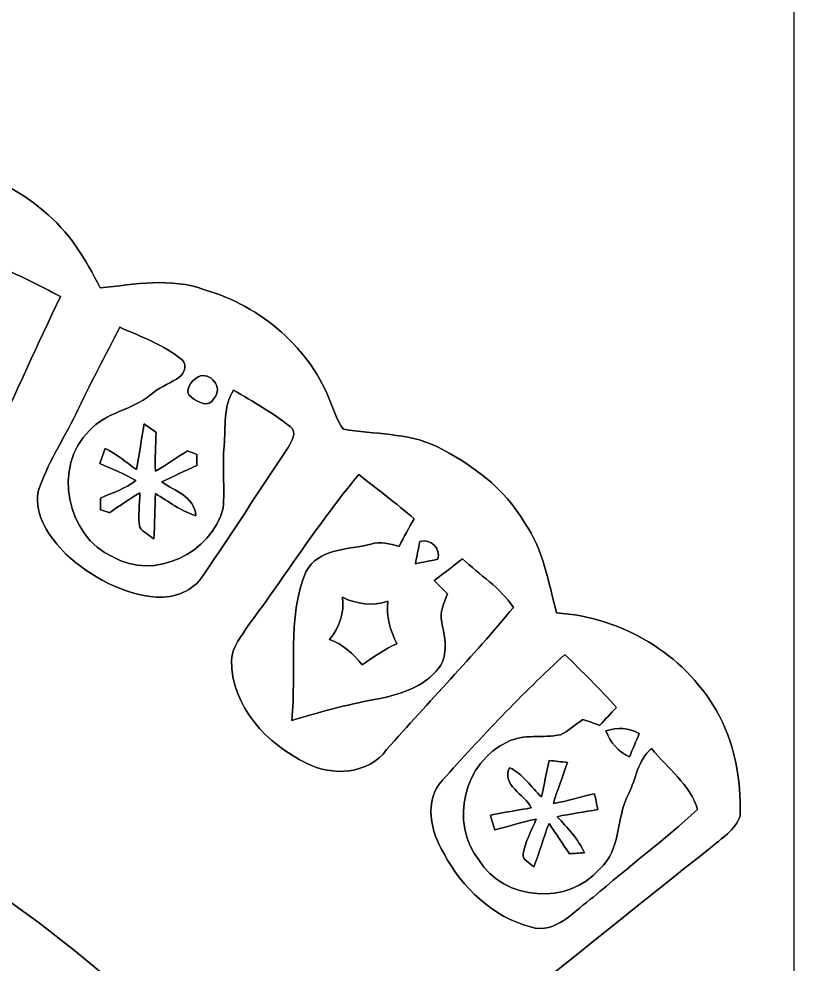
# Model space of a CAD drawing. Header units: centimetres. Extents: x -16.8 to 16.8, y -16.7 to 16.7.
# Drawn here: x 8.02 to 16.77, y -4.44 to 6.23 of the extents above; entities that cross this region are included whole.
import ezdxf

# ---------------------------------------------------------------- set-up
doc = ezdxf.new("R2010")
doc.units = ezdxf.units.CM
doc.header["$MEASUREMENT"] = 0
doc.layers.add('Layer 1', color=7, linetype='Continuous')

msp = doc.modelspace()

# ---------------------------------------------------------------- linework, layer by layer
at = {"layer": 'Layer 1', "color": 7}
for points, knots in [([(-16.77458, 16.66875), (-16.77458, 16.66875), (16.77458, 16.66875), (16.77458, 16.66875), (16.77458, 16.66875), (16.77458, 16.66875), (16.77458, -16.66875), (16.77458, -16.66875), (16.77458, -16.66875), (16.77458, -16.66875), (-16.77458, -16.66875), (-16.77458, -16.66875), (-16.77458, -16.66875), (-16.77458, -16.66875), (-16.77458, 16.66875), (-16.77458, 16.66875), (-16.77458, 16.66875), (-16.77458, 16.66875), (-16.77458, 16.66875), (-16.77458, 16.66875)], [0, 0, 0, 0, 0.16666667, 0.16666667, 0.16666667, 0.16666667, 0.33333333, 0.33333333, 0.33333333, 0.33333333, 0.5, 0.5, 0.5, 0.5, 0.66666667, 0.66666667, 0.66666667, 0.66666667, 1, 1, 1, 1]), ([(-3.25438, 5.12621), (-3.56517, 5.23416), (-3.86221, 5.39221), (-4.19029, 5.44266), (-4.19029, 5.44266), (-4.76285, 5.50827), (-5.36011, 5.35728), (-5.82154, 5.00944), (-5.82154, 5.00944), (-6.0392, 4.83588), (-6.20924, 4.61257), (-6.37928, 4.3942), (-6.37928, 4.3942), (-7.06085, 4.70782), (-7.90328, 4.60692), (-8.50688, 4.16736), (-8.50688, 4.16736), (-8.85966, 3.93559), (-9.07733, 3.56588), (-9.26924, 3.20111), (-9.26924, 3.20111), (-9.86331, 3.29883), (-10.51772, 3.27096), (-11.02536, 2.91183), (-11.02536, 2.91183), (-11.52525, 2.63349), (-11.81594, 2.11631), (-11.99691, 1.59244), (-11.99691, 1.59244), (-12.48763, 1.57233), (-13.01186, 1.5113), (-13.41967, 1.21285), (-13.41967, 1.21285), (-13.9887, 0.83996), (-14.34042, 0.19368), (-14.41309, -0.4766), (-14.41309, -0.4766), (-14.62123, -0.51259), (-14.83007, -0.54363), (-15.03468, -0.59619), (-15.03468, -0.59619), (-15.93709, -0.89218), (-16.58514, -1.82986), (-16.50048, -2.78201), (-16.50048, -2.78201), (-16.43909, -2.91148), (-16.30962, -2.98979), (-16.20802, -3.08539), (-16.20802, -3.08539), (-14.64098, -4.33811), (-13.07042, -5.58624), (-11.50726, -6.84354), (-11.50726, -6.84354), (-11.36897, -6.69749), (-11.23738, -6.54473), (-11.10968, -6.38951), (-11.10968, -6.38951), (-9.5183, -4.46758), (-7.43761, -2.94076), (-5.09588, -2.06728), (-5.09588, -2.06728), (-3.50061, -1.47002), (-1.79529, -1.13065), (-0.08819, -1.17898), (-0.08819, -1.17898), (3.44876, -1.15958), (6.94725, -2.5975), (9.50383, -5.03061), (9.50383, -5.03061), (10.11026, -5.58553), (10.63801, -6.21841), (11.16542, -6.84706), (11.16542, -6.84706), (12.72999, -5.62116), (14.26739, -4.36033), (15.82773, -3.12879), (15.82773, -3.12879), (15.94697, -3.01978), (16.11242, -2.92629), (16.16498, -2.76543), (16.16498, -2.76543), (16.1798, -2.35338), (16.10148, -1.92828), (15.89334, -1.5688), (15.89334, -1.5688), (15.52399, -0.92957), (14.82584, -0.51964), (14.09277, -0.47202), (14.09277, -0.47202), (14.00104, -0.12559), (13.94566, 0.24342), (13.73434, 0.54257), (13.73434, 0.54257), (13.50645, 0.93416), (13.13215, 1.21285), (12.73246, 1.41111), (12.73246, 1.41111), (12.40614, 1.56316), (12.0336, 1.54129), (11.68717, 1.60338), (11.68717, 1.60338), (11.61768, 1.68381), (11.59157, 1.7907), (11.55065, 1.88666), (11.55065, 1.88666), (11.31711, 2.51354), (10.75761, 2.99367), (10.11943, 3.17641), (10.11943, 3.17641), (9.74019, 3.31682), (9.33132, 3.23815), (8.94221, 3.19652), (8.94221, 3.19652), (8.77676, 3.5179), (8.58873, 3.8414), (8.2998, 4.06682), (8.2998, 4.06682), (7.69726, 4.60058), (6.7878, 4.71382), (6.05578, 4.39561), (6.05578, 4.39561), (5.86034, 4.64573), (5.65926, 4.89761), (5.39327, 5.07612), (5.39327, 5.07612), (4.98934, 5.34846), (4.49262, 5.49839), (4.00438, 5.4483), (4.00438, 5.4483), (3.62514, 5.43807), (3.28612, 5.24863), (2.93687, 5.12339), (2.93687, 5.12339), (2.64478, 5.48111), (2.23767, 5.74746), (1.78153, 5.83706), (1.78153, 5.83706), (1.10808, 6.02333), (0.37394, 5.8106), (-0.16016, 5.3781), (-0.16016, 5.3781), (-0.47166, 5.61657), (-0.8255, 5.80813), (-1.21708, 5.87163), (-1.21708, 5.87163), (-1.96003, 5.9884), (-2.78836, 5.73687), (-3.25438, 5.12621)], [0, 0, 0, 0, 0.02631579, 0.02631579, 0.02631579, 0.02631579, 0.05263158, 0.05263158, 0.05263158, 0.05263158, 0.07894737, 0.07894737, 0.07894737, 0.07894737, 0.10526316, 0.10526316, 0.10526316, 0.10526316, 0.13157895, 0.13157895, 0.13157895, 0.13157895, 0.15789474, 0.15789474, 0.15789474, 0.15789474, 0.18421053, 0.18421053, 0.18421053, 0.18421053, 0.21052632, 0.21052632, 0.21052632, 0.21052632, 0.23684211, 0.23684211, 0.23684211, 0.23684211, 0.26315789, 0.26315789, 0.26315789, 0.26315789, 0.28947368, 0.28947368, 0.28947368, 0.28947368, 0.31578947, 0.31578947, 0.31578947, 0.31578947, 0.34210526, 0.34210526, 0.34210526, 0.34210526, 0.36842105, 0.36842105, 0.36842105, 0.36842105, 0.39473684, 0.39473684, 0.39473684, 0.39473684, 0.42105263, 0.42105263, 0.42105263, 0.42105263, 0.44736842, 0.44736842, 0.44736842, 0.44736842, 0.47368421, 0.47368421, 0.47368421, 0.47368421, 0.5, 0.5, 0.5, 0.5, 0.52631579, 0.52631579, 0.52631579, 0.52631579, 0.55263158, 0.55263158, 0.55263158, 0.55263158, 0.57894737, 0.57894737, 0.57894737, 0.57894737, 0.60526316, 0.60526316, 0.60526316, 0.60526316, 0.63157895, 0.63157895, 0.63157895, 0.63157895, 0.65789474, 0.65789474, 0.65789474, 0.65789474, 0.68421053, 0.68421053, 0.68421053, 0.68421053, 0.71052632, 0.71052632, 0.71052632, 0.71052632, 0.73684211, 0.73684211, 0.73684211, 0.73684211, 0.76315789, 0.76315789, 0.76315789, 0.76315789, 0.78947368, 0.78947368, 0.78947368, 0.78947368, 0.81578947, 0.81578947, 0.81578947, 0.81578947, 0.84210526, 0.84210526, 0.84210526, 0.84210526, 0.86842105, 0.86842105, 0.86842105, 0.86842105, 0.89473684, 0.89473684, 0.89473684, 0.89473684, 0.92105263, 0.92105263, 0.92105263, 0.92105263, 0.94736842, 0.94736842, 0.94736842, 0.94736842, 1, 1, 1, 1]), ([(6.33342, 3.98533), (6.60118, 3.92289), (6.85553, 3.81741), (7.11235, 3.72039), (7.11235, 3.72039), (7.08307, 3.6008), (7.05309, 3.48227), (7.02733, 3.36162), (7.02733, 3.36162), (6.91162, 3.35598), (6.79873, 3.32493), (6.70207, 3.25931), (6.70207, 3.25931), (6.51757, 3.14748), (6.24699, 3.09739), (6.15915, 2.87196), (6.15915, 2.87196), (6.07695, 2.61091), (6.1214, 2.32728), (6.20607, 2.07257), (6.20607, 2.07257), (6.31437, 1.75613), (6.38669, 1.42946), (6.46642, 1.10455), (6.46642, 1.10455), (6.79203, 1.37583), (7.17338, 1.56245), (7.53286, 1.78259), (7.53286, 1.78259), (7.69444, 1.87995), (7.81473, 2.03553), (7.88141, 2.21121), (7.88141, 2.21121), (7.90152, 2.45498), (7.75441, 2.66524), (7.72936, 2.90266), (7.72936, 2.90266), (7.72054, 3.01308), (7.62035, 3.07234), (7.54627, 3.13902), (7.54627, 3.13902), (7.61965, 3.24062), (7.68914, 3.34469), (7.7597, 3.4484), (7.7597, 3.4484), (8.01264, 3.34998), (8.25535, 3.22862), (8.49348, 3.0988), (8.49348, 3.0988), (8.23207, 2.56117), (7.99465, 2.01189), (7.73642, 1.47285), (7.73642, 1.47285), (7.60342, 1.21073), (7.5251, 0.86819), (7.20796, 0.76623), (7.20796, 0.76623), (6.84706, 0.63147), (6.44243, 0.75142), (6.1214, 0.93486), (6.1214, 0.93486), (5.83424, 1.10455), (5.55307, 1.41111), (5.61128, 1.77094), (5.61128, 1.77094), (5.82119, 2.51883), (6.11646, 3.23956), (6.33342, 3.98533)], [0, 0, 0, 0, 0.05555556, 0.05555556, 0.05555556, 0.05555556, 0.11111111, 0.11111111, 0.11111111, 0.11111111, 0.16666667, 0.16666667, 0.16666667, 0.16666667, 0.22222222, 0.22222222, 0.22222222, 0.22222222, 0.27777778, 0.27777778, 0.27777778, 0.27777778, 0.33333333, 0.33333333, 0.33333333, 0.33333333, 0.38888889, 0.38888889, 0.38888889, 0.38888889, 0.44444444, 0.44444444, 0.44444444, 0.44444444, 0.5, 0.5, 0.5, 0.5, 0.55555556, 0.55555556, 0.55555556, 0.55555556, 0.61111111, 0.61111111, 0.61111111, 0.61111111, 0.66666667, 0.66666667, 0.66666667, 0.66666667, 0.72222222, 0.72222222, 0.72222222, 0.72222222, 0.77777778, 0.77777778, 0.77777778, 0.77777778, 0.83333333, 0.83333333, 0.83333333, 0.83333333, 0.88888889, 0.88888889, 0.88888889, 0.88888889, 1, 1, 1, 1]), ([(9.16481, 2.75308), (9.40364, 2.64442), (9.66152, 2.55482), (9.86543, 2.38442), (9.86543, 2.38442), (9.93457, 2.31563), (9.87742, 2.20663), (9.80334, 2.16711), (9.80334, 2.16711), (9.70421, 2.10996), (9.59697, 2.06587), (9.50983, 1.98931), (9.50983, 1.98931), (9.30416, 1.8161), (8.99971, 1.79493), (8.82086, 1.58574), (8.82086, 1.58574), (8.40176, 1.18604), (8.55945, 0.39229), (9.08544, 0.1591), (9.08544, 0.1591), (9.55252, -0.11324), (10.19916, 0.20285), (10.32863, 0.71085), (10.32863, 0.71085), (10.34944, 0.94615), (10.31875, 1.18216), (10.33921, 1.41781), (10.33921, 1.41781), (10.36391, 1.62772), (10.32404, 1.85596), (10.44822, 2.04258), (10.44822, 2.04258), (10.66482, 1.9117), (10.88813, 1.78894), (11.08675, 1.63124), (11.08675, 1.63124), (11.16753, 1.56916), (11.10439, 1.46085), (11.06276, 1.39383), (11.06276, 1.39383), (10.73785, 0.91546), (10.43129, 0.4251), (10.1025, -0.05009), (10.1025, -0.05009), (9.99561, -0.22543), (9.77688, -0.30586), (9.57827, -0.29492), (9.57827, -0.29492), (9.19092, -0.25929), (8.83567, -0.06703), (8.55239, 0.19191), (8.55239, 0.19191), (8.37424, 0.38276), (8.19326, 0.61771), (8.24159, 0.89711), (8.24159, 0.89711), (8.34143, 1.20756), (8.52417, 1.48131), (8.66669, 1.77271), (8.66669, 1.77271), (8.82509, 2.10326), (8.99477, 2.42852), (9.16481, 2.75308)], [0, 0, 0, 0, 0.05882353, 0.05882353, 0.05882353, 0.05882353, 0.11764706, 0.11764706, 0.11764706, 0.11764706, 0.17647059, 0.17647059, 0.17647059, 0.17647059, 0.23529412, 0.23529412, 0.23529412, 0.23529412, 0.29411765, 0.29411765, 0.29411765, 0.29411765, 0.35294118, 0.35294118, 0.35294118, 0.35294118, 0.41176471, 0.41176471, 0.41176471, 0.41176471, 0.47058824, 0.47058824, 0.47058824, 0.47058824, 0.52941176, 0.52941176, 0.52941176, 0.52941176, 0.58823529, 0.58823529, 0.58823529, 0.58823529, 0.64705882, 0.64705882, 0.64705882, 0.64705882, 0.70588235, 0.70588235, 0.70588235, 0.70588235, 0.76470588, 0.76470588, 0.76470588, 0.76470588, 0.82352941, 0.82352941, 0.82352941, 0.82352941, 0.88235294, 0.88235294, 0.88235294, 0.88235294, 1, 1, 1, 1]), ([(10.04887, 2.19393), (10.18046, 2.25743), (10.34203, 2.07327), (10.22279, 1.94874), (10.22279, 1.94874), (10.17341, 1.83656), (10.039, 1.90888), (9.97126, 1.96356), (9.97126, 1.96356), (9.87496, 2.02706), (9.97267, 2.15653), (10.04887, 2.19393)], [0, 0, 0, 0, 0.25, 0.25, 0.25, 0.25, 0.5, 0.5, 0.5, 0.5, 1, 1, 1, 1]), ([(9.34967, 1.14582), (9.38636, 1.31621), (9.404, 1.49013), (9.43963, 1.66088), (9.43963, 1.66088), (9.48337, 1.62983), (9.52782, 1.59808), (9.57192, 1.56633), (9.57192, 1.56633), (9.56698, 1.42028), (9.55851, 1.27317), (9.56557, 1.12642), (9.56557, 1.12642), (9.68904, 1.19944), (9.80828, 1.28023), (9.92893, 1.35819), (9.92893, 1.35819), (9.96386, 1.34444), (9.99878, 1.33032), (10.03406, 1.31586), (10.03406, 1.31586), (10.03335, 1.27423), (10.033, 1.23261), (10.03265, 1.19063), (10.03265, 1.19063), (9.89965, 1.1303), (9.76701, 1.06998), (9.63612, 1.00683), (9.63612, 1.00683), (9.78429, 0.90241), (10.00407, 0.8449), (10.02277, 0.62512), (10.02277, 0.62512), (9.85449, 0.67804), (9.71197, 0.78387), (9.56416, 0.87595), (9.56416, 0.87595), (9.55816, 0.70591), (9.55922, 0.53516), (9.54687, 0.36513), (9.54687, 0.36513), (9.49184, 0.40499), (9.43046, 0.4385), (9.38742, 0.49177), (9.38742, 0.49177), (9.36766, 0.62195), (9.38847, 0.75424), (9.38883, 0.88477), (9.38883, 0.88477), (9.27135, 0.81386), (9.15846, 0.73554), (9.04522, 0.65899), (9.04522, 0.65899), (9.01171, 0.67063), (8.97855, 0.68192), (8.94574, 0.69286), (8.94574, 0.69286), (8.94503, 0.7366), (8.94433, 0.78034), (8.94397, 0.82374), (8.94397, 0.82374), (9.07979, 0.88406), (9.2262, 0.92886), (9.34438, 1.02164), (9.34438, 1.02164), (9.21526, 1.09996), (9.07274, 1.15076), (8.93657, 1.21497), (8.93657, 1.21497), (8.95632, 1.27176), (8.97608, 1.32891), (8.99689, 1.38536), (8.99689, 1.38536), (9.1253, 1.32221), (9.23431, 1.22908), (9.34967, 1.14582)], [0, 0, 0, 0, 0.05, 0.05, 0.05, 0.05, 0.1, 0.1, 0.1, 0.1, 0.15, 0.15, 0.15, 0.15, 0.2, 0.2, 0.2, 0.2, 0.25, 0.25, 0.25, 0.25, 0.3, 0.3, 0.3, 0.3, 0.35, 0.35, 0.35, 0.35, 0.4, 0.4, 0.4, 0.4, 0.45, 0.45, 0.45, 0.45, 0.5, 0.5, 0.5, 0.5, 0.55, 0.55, 0.55, 0.55, 0.6, 0.6, 0.6, 0.6, 0.65, 0.65, 0.65, 0.65, 0.7, 0.7, 0.7, 0.7, 0.75, 0.75, 0.75, 0.75, 0.8, 0.8, 0.8, 0.8, 0.85, 0.85, 0.85, 0.85, 0.9, 0.9, 0.9, 0.9, 1, 1, 1, 1]), ([(10.62073, -0.6029), (11.03947, -0.04269), (11.4106, 0.55386), (11.86109, 1.09008), (11.86109, 1.09008), (12.06959, 0.92463), (12.28266, 0.76376), (12.48657, 0.59126), (12.48657, 0.59126), (12.4266, 0.48895), (12.36874, 0.38523), (12.31688, 0.27869), (12.31688, 0.27869), (12.21211, 0.30445), (12.1031, 0.33831), (11.99621, 0.30339), (11.99621, 0.30339), (11.74997, 0.24024), (11.3986, 0.25823), (11.26349, -0.00882), (11.26349, -0.00882), (11.04688, -0.54046), (11.16012, -1.12889), (11.10403, -1.68663), (11.10403, -1.68663), (11.4106, -1.59491), (11.71928, -1.50954), (12.03431, -1.45133), (12.03431, -1.45133), (12.30242, -1.40123), (12.59487, -1.31727), (12.76773, -1.09044), (12.76773, -1.09044), (12.87568, -0.93768), (12.83123, -0.74366), (12.79666, -0.57538), (12.79666, -0.57538), (12.76985, -0.46426), (12.82665, -0.36019), (12.86051, -0.25788), (12.86051, -0.25788), (12.81112, -0.20743), (12.76138, -0.15769), (12.71235, -0.1076), (12.71235, -0.1076), (12.81924, -0.02681), (12.92542, 0.05574), (13.03091, 0.13864), (13.03091, 0.13864), (13.22317, -0.04198), (13.45812, -0.18768), (13.60593, -0.41028), (13.60593, -0.41028), (13.15261, -0.96449), (12.64673, -1.47673), (12.17507, -2.01648), (12.17507, -2.01648), (11.96975, -2.29376), (11.56053, -2.32269), (11.27196, -2.16817), (11.27196, -2.16817), (10.82534, -1.95898), (10.41717, -1.524), (10.42352, -1.00471), (10.42352, -1.00471), (10.42599, -0.84878), (10.547, -0.7299), (10.62073, -0.6029)], [0, 0, 0, 0, 0.05555556, 0.05555556, 0.05555556, 0.05555556, 0.11111111, 0.11111111, 0.11111111, 0.11111111, 0.16666667, 0.16666667, 0.16666667, 0.16666667, 0.22222222, 0.22222222, 0.22222222, 0.22222222, 0.27777778, 0.27777778, 0.27777778, 0.27777778, 0.33333333, 0.33333333, 0.33333333, 0.33333333, 0.38888889, 0.38888889, 0.38888889, 0.38888889, 0.44444444, 0.44444444, 0.44444444, 0.44444444, 0.5, 0.5, 0.5, 0.5, 0.55555556, 0.55555556, 0.55555556, 0.55555556, 0.61111111, 0.61111111, 0.61111111, 0.61111111, 0.66666667, 0.66666667, 0.66666667, 0.66666667, 0.72222222, 0.72222222, 0.72222222, 0.72222222, 0.77777778, 0.77777778, 0.77777778, 0.77777778, 0.83333333, 0.83333333, 0.83333333, 0.83333333, 0.88888889, 0.88888889, 0.88888889, 0.88888889, 1, 1, 1, 1]), ([(12.55113, 0.33549), (12.67636, 0.36759), (12.78502, 0.25859), (12.75327, 0.13335), (12.75327, 0.13335), (12.6686, 0.11571), (12.58429, 0.09878), (12.50068, 0.0829), (12.50068, 0.0829), (12.51514, 0.16792), (12.53208, 0.25224), (12.55113, 0.33549)], [0, 0, 0, 0, 0.25, 0.25, 0.25, 0.25, 0.5, 0.5, 0.5, 0.5, 1, 1, 1, 1]), ([(11.67624, -0.29598), (11.83746, -0.37606), (12.01596, -0.39652), (12.18882, -0.34114), (12.18882, -0.34114), (12.17013, -0.50941), (12.21352, -0.67169), (12.29113, -0.81986), (12.29113, -0.81986), (12.14967, -0.88194), (12.02514, -0.97226), (11.89849, -1.05833), (11.89849, -1.05833), (11.80006, -0.93345), (11.68082, -0.82903), (11.53195, -0.77117), (11.53195, -0.77117), (11.64202, -0.63394), (11.70093, -0.47131), (11.67624, -0.29598)], [0, 0, 0, 0, 0.16666667, 0.16666667, 0.16666667, 0.16666667, 0.33333333, 0.33333333, 0.33333333, 0.33333333, 0.5, 0.5, 0.5, 0.5, 0.66666667, 0.66666667, 0.66666667, 0.66666667, 1, 1, 1, 1]), ([(12.80583, -2.3622), (13.24187, -1.86655), (13.70259, -1.39136), (14.1859, -0.94192), (14.1859, -0.94192), (14.38557, -1.13594), (14.58207, -1.33385), (14.7701, -1.53952), (14.7701, -1.53952), (14.70589, -1.6069), (14.64204, -1.67428), (14.57889, -1.74202), (14.57889, -1.74202), (14.51539, -1.71909), (14.45225, -1.69616), (14.3891, -1.67464), (14.3891, -1.67464), (14.30479, -1.73143), (14.23035, -1.80552), (14.13757, -1.84785), (14.13757, -1.84785), (13.93966, -1.88983), (13.72129, -1.83339), (13.53608, -1.9304), (13.53608, -1.9304), (13.05137, -2.15159), (12.88274, -2.84621), (13.21435, -3.26143), (13.21435, -3.26143), (13.49869, -3.72674), (14.23211, -3.7779), (14.57995, -3.36162), (14.57995, -3.36162), (14.82937, -3.14113), (14.76128, -2.78836), (14.90486, -2.51848), (14.90486, -2.51848), (14.9927, -2.34597), (15.00505, -2.13395), (15.16556, -2.00413), (15.16556, -2.00413), (15.34301, -2.22603), (15.60442, -2.41088), (15.68521, -2.69346), (15.68521, -2.69346), (15.30879, -3.03777), (14.89569, -3.34433), (14.51046, -3.68088), (14.51046, -3.68088), (14.29702, -3.82764), (14.09382, -4.10422), (13.79855, -4.01849), (13.79855, -4.01849), (13.37416, -3.90313), (13.02597, -3.57681), (12.82347, -3.19264), (12.82347, -3.19264), (12.67425, -2.95063), (12.58887, -2.58798), (12.80583, -2.3622)], [0, 0, 0, 0, 0.0625, 0.0625, 0.0625, 0.0625, 0.125, 0.125, 0.125, 0.125, 0.1875, 0.1875, 0.1875, 0.1875, 0.25, 0.25, 0.25, 0.25, 0.3125, 0.3125, 0.3125, 0.3125, 0.375, 0.375, 0.375, 0.375, 0.4375, 0.4375, 0.4375, 0.4375, 0.5, 0.5, 0.5, 0.5, 0.5625, 0.5625, 0.5625, 0.5625, 0.625, 0.625, 0.625, 0.625, 0.6875, 0.6875, 0.6875, 0.6875, 0.75, 0.75, 0.75, 0.75, 0.8125, 0.8125, 0.8125, 0.8125, 0.875, 0.875, 0.875, 0.875, 1, 1, 1, 1]), ([(14.65086, -1.80446), (14.7768, -1.76248), (14.91015, -1.76777), (15.02657, -1.8348), (15.02657, -1.8348), (14.99023, -1.92193), (14.95319, -2.00907), (14.91721, -2.09656), (14.91721, -2.09656), (14.78915, -2.04153), (14.69743, -1.93499), (14.65086, -1.80446)], [0, 0, 0, 0, 0.25, 0.25, 0.25, 0.25, 0.5, 0.5, 0.5, 0.5, 1, 1, 1, 1]), ([(14.00951, -2.13819), (14.07795, -2.14524), (14.14639, -2.153), (14.21518, -2.16253), (14.21518, -2.16253), (14.16544, -2.31775), (14.10229, -2.46839), (14.05819, -2.62572), (14.05819, -2.62572), (14.21447, -2.59539), (14.36687, -2.54917), (14.52245, -2.51389), (14.52245, -2.51389), (14.5348, -2.57316), (14.54644, -2.63278), (14.55879, -2.69275), (14.55879, -2.69275), (14.40603, -2.71956), (14.25187, -2.74038), (14.10123, -2.77319), (14.10123, -2.77319), (14.21518, -2.89877), (14.33724, -3.02225), (14.40815, -3.17959), (14.40815, -3.17959), (14.351, -3.18347), (14.2942, -3.1877), (14.23776, -3.19193), (14.23776, -3.19193), (14.16156, -3.07728), (14.08677, -2.96263), (14.00845, -2.85009), (14.00845, -2.85009), (13.94354, -3.01096), (13.9005, -3.17959), (13.83489, -3.3401), (13.83489, -3.3401), (13.79432, -3.29318), (13.70612, -3.26566), (13.71635, -3.19229), (13.71635, -3.19229), (13.73681, -3.05294), (13.81513, -2.93088), (13.8617, -2.79964), (13.8617, -2.79964), (13.70506, -2.83633), (13.55125, -2.88255), (13.39497, -2.91994), (13.39497, -2.91994), (13.37839, -2.86526), (13.36216, -2.81129), (13.34629, -2.75731), (13.34629, -2.75731), (13.49869, -2.72556), (13.65285, -2.70087), (13.80702, -2.67335), (13.80702, -2.67335), (13.73258, -2.51707), (13.46553, -2.41935), (13.56289, -2.22003), (13.56289, -2.22003), (13.71388, -2.292), (13.80561, -2.4384), (13.92379, -2.55058), (13.92379, -2.55058), (13.95201, -2.41265), (13.98058, -2.27542), (14.00951, -2.13819)], [0, 0, 0, 0, 0.05555556, 0.05555556, 0.05555556, 0.05555556, 0.11111111, 0.11111111, 0.11111111, 0.11111111, 0.16666667, 0.16666667, 0.16666667, 0.16666667, 0.22222222, 0.22222222, 0.22222222, 0.22222222, 0.27777778, 0.27777778, 0.27777778, 0.27777778, 0.33333333, 0.33333333, 0.33333333, 0.33333333, 0.38888889, 0.38888889, 0.38888889, 0.38888889, 0.44444444, 0.44444444, 0.44444444, 0.44444444, 0.5, 0.5, 0.5, 0.5, 0.55555556, 0.55555556, 0.55555556, 0.55555556, 0.61111111, 0.61111111, 0.61111111, 0.61111111, 0.66666667, 0.66666667, 0.66666667, 0.66666667, 0.72222222, 0.72222222, 0.72222222, 0.72222222, 0.77777778, 0.77777778, 0.77777778, 0.77777778, 0.83333333, 0.83333333, 0.83333333, 0.83333333, 0.88888889, 0.88888889, 0.88888889, 0.88888889, 1, 1, 1, 1])]:
    msp.add_open_spline(points, degree=3, knots=knots, dxfattribs=at)
at = {"layer": 'Layer 1', "color": 251}
for points, knots in [([(-3.25438, 5.12621), (-2.78836, 5.73687), (-1.96003, 5.9884), (-1.21708, 5.87163), (-1.21708, 5.87163), (-0.8255, 5.80813), (-0.47166, 5.61657), (-0.16016, 5.3781), (-0.16016, 5.3781), (0.37394, 5.8106), (1.10808, 6.02333), (1.78153, 5.83706), (1.78153, 5.83706), (2.23767, 5.74746), (2.64478, 5.48111), (2.93687, 5.12339), (2.93687, 5.12339), (3.28612, 5.24863), (3.62514, 5.43807), (4.00438, 5.4483), (4.00438, 5.4483), (4.49262, 5.49839), (4.98934, 5.34846), (5.39327, 5.07612), (5.39327, 5.07612), (5.65926, 4.89761), (5.86034, 4.64573), (6.05578, 4.39561), (6.05578, 4.39561), (6.7878, 4.71382), (7.69726, 4.60058), (8.2998, 4.06682), (8.2998, 4.06682), (8.58873, 3.8414), (8.77676, 3.5179), (8.94221, 3.19652), (8.94221, 3.19652), (9.33132, 3.23815), (9.74019, 3.31682), (10.11943, 3.17641), (10.11943, 3.17641), (10.75761, 2.99367), (11.31711, 2.51354), (11.55065, 1.88666), (11.55065, 1.88666), (11.59157, 1.7907), (11.61768, 1.68381), (11.68717, 1.60338), (11.68717, 1.60338), (12.0336, 1.54129), (12.40614, 1.56316), (12.73246, 1.41111), (12.73246, 1.41111), (13.13215, 1.21285), (13.50645, 0.93416), (13.73434, 0.54257), (13.73434, 0.54257), (13.94566, 0.24342), (14.00104, -0.12559), (14.09277, -0.47202), (14.09277, -0.47202), (14.82584, -0.51964), (15.52399, -0.92957), (15.89334, -1.5688), (15.89334, -1.5688), (16.10148, -1.92828), (16.1798, -2.35338), (16.16498, -2.76543), (16.16498, -2.76543), (16.11242, -2.92629), (15.94697, -3.01978), (15.82773, -3.12879), (15.82773, -3.12879), (14.26739, -4.36033), (12.72999, -5.62116), (11.16542, -6.84706), (11.16542, -6.84706), (10.63801, -6.21841), (10.11026, -5.58553), (9.50383, -5.03061), (9.50383, -5.03061), (6.94725, -2.5975), (3.44876, -1.15958), (-0.08819, -1.17898), (-0.08819, -1.17898), (-1.79529, -1.13065), (-3.50061, -1.47002), (-5.09588, -2.06728), (-5.09588, -2.06728), (-7.43761, -2.94076), (-9.5183, -4.46758), (-11.10968, -6.38951), (-11.10968, -6.38951), (-11.23738, -6.54473), (-11.36897, -6.69749), (-11.50726, -6.84354), (-11.50726, -6.84354), (-13.07042, -5.58624), (-14.64098, -4.33811), (-16.20802, -3.08539), (-16.20802, -3.08539), (-16.30962, -2.98979), (-16.43909, -2.91148), (-16.50048, -2.78201), (-16.50048, -2.78201), (-16.58514, -1.82986), (-15.93709, -0.89218), (-15.03468, -0.59619), (-15.03468, -0.59619), (-14.83007, -0.54363), (-14.62123, -0.51259), (-14.41309, -0.4766), (-14.41309, -0.4766), (-14.34042, 0.19368), (-13.9887, 0.83996), (-13.41967, 1.21285), (-13.41967, 1.21285), (-13.01186, 1.5113), (-12.48763, 1.57233), (-11.99691, 1.59244), (-11.99691, 1.59244), (-11.81594, 2.11631), (-11.52525, 2.63349), (-11.02536, 2.91183), (-11.02536, 2.91183), (-10.51772, 3.27096), (-9.86331, 3.29883), (-9.26924, 3.20111), (-9.26924, 3.20111), (-9.07733, 3.56588), (-8.85966, 3.93559), (-8.50688, 4.16736), (-8.50688, 4.16736), (-7.90328, 4.60692), (-7.06085, 4.70782), (-6.37928, 4.3942), (-6.37928, 4.3942), (-6.20924, 4.61257), (-6.0392, 4.83588), (-5.82154, 5.00944), (-5.82154, 5.00944), (-5.36011, 5.35728), (-4.76285, 5.50827), (-4.19029, 5.44266), (-4.19029, 5.44266), (-3.86221, 5.39221), (-3.56517, 5.23416), (-3.25438, 5.12621), (-3.25438, 5.12621), (-3.25438, 5.12621), (-3.25438, 5.12621), (-3.25438, 5.12621)], [0, 0, 0, 0, 0.02564103, 0.02564103, 0.02564103, 0.02564103, 0.05128205, 0.05128205, 0.05128205, 0.05128205, 0.07692308, 0.07692308, 0.07692308, 0.07692308, 0.1025641, 0.1025641, 0.1025641, 0.1025641, 0.12820513, 0.12820513, 0.12820513, 0.12820513, 0.15384615, 0.15384615, 0.15384615, 0.15384615, 0.17948718, 0.17948718, 0.17948718, 0.17948718, 0.20512821, 0.20512821, 0.20512821, 0.20512821, 0.23076923, 0.23076923, 0.23076923, 0.23076923, 0.25641026, 0.25641026, 0.25641026, 0.25641026, 0.28205128, 0.28205128, 0.28205128, 0.28205128, 0.30769231, 0.30769231, 0.30769231, 0.30769231, 0.33333333, 0.33333333, 0.33333333, 0.33333333, 0.35897436, 0.35897436, 0.35897436, 0.35897436, 0.38461538, 0.38461538, 0.38461538, 0.38461538, 0.41025641, 0.41025641, 0.41025641, 0.41025641, 0.43589744, 0.43589744, 0.43589744, 0.43589744, 0.46153846, 0.46153846, 0.46153846, 0.46153846, 0.48717949, 0.48717949, 0.48717949, 0.48717949, 0.51282051, 0.51282051, 0.51282051, 0.51282051, 0.53846154, 0.53846154, 0.53846154, 0.53846154, 0.56410256, 0.56410256, 0.56410256, 0.56410256, 0.58974359, 0.58974359, 0.58974359, 0.58974359, 0.61538462, 0.61538462, 0.61538462, 0.61538462, 0.64102564, 0.64102564, 0.64102564, 0.64102564, 0.66666667, 0.66666667, 0.66666667, 0.66666667, 0.69230769, 0.69230769, 0.69230769, 0.69230769, 0.71794872, 0.71794872, 0.71794872, 0.71794872, 0.74358974, 0.74358974, 0.74358974, 0.74358974, 0.76923077, 0.76923077, 0.76923077, 0.76923077, 0.79487179, 0.79487179, 0.79487179, 0.79487179, 0.82051282, 0.82051282, 0.82051282, 0.82051282, 0.84615385, 0.84615385, 0.84615385, 0.84615385, 0.87179487, 0.87179487, 0.87179487, 0.87179487, 0.8974359, 0.8974359, 0.8974359, 0.8974359, 0.92307692, 0.92307692, 0.92307692, 0.92307692, 0.94871795, 0.94871795, 0.94871795, 0.94871795, 1, 1, 1, 1]), ([(6.33342, 3.98533), (6.11646, 3.23956), (5.82119, 2.51883), (5.61128, 1.77094), (5.61128, 1.77094), (5.55307, 1.41111), (5.83424, 1.10455), (6.1214, 0.93486), (6.1214, 0.93486), (6.44243, 0.75142), (6.84706, 0.63147), (7.20796, 0.76623), (7.20796, 0.76623), (7.5251, 0.86819), (7.60342, 1.21073), (7.73642, 1.47285), (7.73642, 1.47285), (7.99465, 2.01189), (8.23207, 2.56117), (8.49348, 3.0988), (8.49348, 3.0988), (8.25535, 3.22862), (8.01264, 3.34998), (7.7597, 3.4484), (7.7597, 3.4484), (7.68914, 3.34469), (7.61965, 3.24062), (7.54627, 3.13902), (7.54627, 3.13902), (7.62035, 3.07234), (7.72054, 3.01308), (7.72936, 2.90266), (7.72936, 2.90266), (7.75441, 2.66524), (7.90152, 2.45498), (7.88141, 2.21121), (7.88141, 2.21121), (7.81473, 2.03553), (7.69444, 1.87995), (7.53286, 1.78259), (7.53286, 1.78259), (7.17338, 1.56245), (6.79203, 1.37583), (6.46642, 1.10455), (6.46642, 1.10455), (6.38669, 1.42946), (6.31437, 1.75613), (6.20607, 2.07257), (6.20607, 2.07257), (6.1214, 2.32728), (6.07695, 2.61091), (6.15915, 2.87196), (6.15915, 2.87196), (6.24699, 3.09739), (6.51757, 3.14748), (6.70207, 3.25931), (6.70207, 3.25931), (6.79873, 3.32493), (6.91162, 3.35598), (7.02733, 3.36162), (7.02733, 3.36162), (7.05309, 3.48227), (7.08307, 3.6008), (7.11235, 3.72039), (7.11235, 3.72039), (6.85553, 3.81741), (6.60118, 3.92289), (6.33342, 3.98533), (6.33342, 3.98533), (6.33342, 3.98533), (6.33342, 3.98533), (6.33342, 3.98533)], [0, 0, 0, 0, 0.05263158, 0.05263158, 0.05263158, 0.05263158, 0.10526316, 0.10526316, 0.10526316, 0.10526316, 0.15789474, 0.15789474, 0.15789474, 0.15789474, 0.21052632, 0.21052632, 0.21052632, 0.21052632, 0.26315789, 0.26315789, 0.26315789, 0.26315789, 0.31578947, 0.31578947, 0.31578947, 0.31578947, 0.36842105, 0.36842105, 0.36842105, 0.36842105, 0.42105263, 0.42105263, 0.42105263, 0.42105263, 0.47368421, 0.47368421, 0.47368421, 0.47368421, 0.52631579, 0.52631579, 0.52631579, 0.52631579, 0.57894737, 0.57894737, 0.57894737, 0.57894737, 0.63157895, 0.63157895, 0.63157895, 0.63157895, 0.68421053, 0.68421053, 0.68421053, 0.68421053, 0.73684211, 0.73684211, 0.73684211, 0.73684211, 0.78947368, 0.78947368, 0.78947368, 0.78947368, 0.84210526, 0.84210526, 0.84210526, 0.84210526, 0.89473684, 0.89473684, 0.89473684, 0.89473684, 1, 1, 1, 1]), ([(9.16481, 2.75308), (8.99477, 2.42852), (8.82509, 2.10326), (8.66669, 1.77271), (8.66669, 1.77271), (8.52417, 1.48131), (8.34143, 1.20756), (8.24159, 0.89711), (8.24159, 0.89711), (8.19326, 0.61771), (8.37424, 0.38276), (8.55239, 0.19191), (8.55239, 0.19191), (8.83567, -0.06703), (9.19092, -0.25929), (9.57827, -0.29492), (9.57827, -0.29492), (9.77688, -0.30586), (9.99561, -0.22543), (10.1025, -0.05009), (10.1025, -0.05009), (10.43129, 0.4251), (10.73785, 0.91546), (11.06276, 1.39383), (11.06276, 1.39383), (11.10439, 1.46085), (11.16753, 1.56916), (11.08675, 1.63124), (11.08675, 1.63124), (10.88813, 1.78894), (10.66482, 1.9117), (10.44822, 2.04258), (10.44822, 2.04258), (10.32404, 1.85596), (10.36391, 1.62772), (10.33921, 1.41781), (10.33921, 1.41781), (10.31875, 1.18216), (10.34944, 0.94615), (10.32863, 0.71085), (10.32863, 0.71085), (10.19916, 0.20285), (9.55252, -0.11324), (9.08544, 0.1591), (9.08544, 0.1591), (8.55945, 0.39229), (8.40176, 1.18604), (8.82086, 1.58574), (8.82086, 1.58574), (8.99971, 1.79493), (9.30416, 1.8161), (9.50983, 1.98931), (9.50983, 1.98931), (9.59697, 2.06587), (9.70421, 2.10996), (9.80334, 2.16711), (9.80334, 2.16711), (9.87742, 2.20663), (9.93457, 2.31563), (9.86543, 2.38442), (9.86543, 2.38442), (9.66152, 2.55482), (9.40364, 2.64442), (9.16481, 2.75308), (9.16481, 2.75308), (9.16481, 2.75308), (9.16481, 2.75308), (9.16481, 2.75308)], [0, 0, 0, 0, 0.05555556, 0.05555556, 0.05555556, 0.05555556, 0.11111111, 0.11111111, 0.11111111, 0.11111111, 0.16666667, 0.16666667, 0.16666667, 0.16666667, 0.22222222, 0.22222222, 0.22222222, 0.22222222, 0.27777778, 0.27777778, 0.27777778, 0.27777778, 0.33333333, 0.33333333, 0.33333333, 0.33333333, 0.38888889, 0.38888889, 0.38888889, 0.38888889, 0.44444444, 0.44444444, 0.44444444, 0.44444444, 0.5, 0.5, 0.5, 0.5, 0.55555556, 0.55555556, 0.55555556, 0.55555556, 0.61111111, 0.61111111, 0.61111111, 0.61111111, 0.66666667, 0.66666667, 0.66666667, 0.66666667, 0.72222222, 0.72222222, 0.72222222, 0.72222222, 0.77777778, 0.77777778, 0.77777778, 0.77777778, 0.83333333, 0.83333333, 0.83333333, 0.83333333, 0.88888889, 0.88888889, 0.88888889, 0.88888889, 1, 1, 1, 1]), ([(10.04887, 2.19393), (9.97267, 2.15653), (9.87496, 2.02706), (9.97126, 1.96356), (9.97126, 1.96356), (10.039, 1.90888), (10.17341, 1.83656), (10.22279, 1.94874), (10.22279, 1.94874), (10.34203, 2.07327), (10.18046, 2.25743), (10.04887, 2.19393), (10.04887, 2.19393), (10.04887, 2.19393), (10.04887, 2.19393), (10.04887, 2.19393)], [0, 0, 0, 0, 0.2, 0.2, 0.2, 0.2, 0.4, 0.4, 0.4, 0.4, 0.6, 0.6, 0.6, 0.6, 1, 1, 1, 1]), ([(9.34967, 1.14582), (9.23431, 1.22908), (9.1253, 1.32221), (8.99689, 1.38536), (8.99689, 1.38536), (8.97608, 1.32891), (8.95632, 1.27176), (8.93657, 1.21497), (8.93657, 1.21497), (9.07274, 1.15076), (9.21526, 1.09996), (9.34438, 1.02164), (9.34438, 1.02164), (9.2262, 0.92886), (9.07979, 0.88406), (8.94397, 0.82374), (8.94397, 0.82374), (8.94433, 0.78034), (8.94503, 0.7366), (8.94574, 0.69286), (8.94574, 0.69286), (8.97855, 0.68192), (9.01171, 0.67063), (9.04522, 0.65899), (9.04522, 0.65899), (9.15846, 0.73554), (9.27135, 0.81386), (9.38883, 0.88477), (9.38883, 0.88477), (9.38847, 0.75424), (9.36766, 0.62195), (9.38742, 0.49177), (9.38742, 0.49177), (9.43046, 0.4385), (9.49184, 0.40499), (9.54687, 0.36513), (9.54687, 0.36513), (9.55922, 0.53516), (9.55816, 0.70591), (9.56416, 0.87595), (9.56416, 0.87595), (9.71197, 0.78387), (9.85449, 0.67804), (10.02277, 0.62512), (10.02277, 0.62512), (10.00407, 0.8449), (9.78429, 0.90241), (9.63612, 1.00683), (9.63612, 1.00683), (9.76701, 1.06998), (9.89965, 1.1303), (10.03265, 1.19063), (10.03265, 1.19063), (10.033, 1.23261), (10.03335, 1.27423), (10.03406, 1.31586), (10.03406, 1.31586), (9.99878, 1.33032), (9.96386, 1.34444), (9.92893, 1.35819), (9.92893, 1.35819), (9.80828, 1.28023), (9.68904, 1.19944), (9.56557, 1.12642), (9.56557, 1.12642), (9.55851, 1.27317), (9.56698, 1.42028), (9.57192, 1.56633), (9.57192, 1.56633), (9.52782, 1.59808), (9.48337, 1.62983), (9.43963, 1.66088), (9.43963, 1.66088), (9.404, 1.49013), (9.38636, 1.31621), (9.34967, 1.14582), (9.34967, 1.14582), (9.34967, 1.14582), (9.34967, 1.14582), (9.34967, 1.14582)], [0, 0, 0, 0, 0.04761905, 0.04761905, 0.04761905, 0.04761905, 0.0952381, 0.0952381, 0.0952381, 0.0952381, 0.14285714, 0.14285714, 0.14285714, 0.14285714, 0.19047619, 0.19047619, 0.19047619, 0.19047619, 0.23809524, 0.23809524, 0.23809524, 0.23809524, 0.28571429, 0.28571429, 0.28571429, 0.28571429, 0.33333333, 0.33333333, 0.33333333, 0.33333333, 0.38095238, 0.38095238, 0.38095238, 0.38095238, 0.42857143, 0.42857143, 0.42857143, 0.42857143, 0.47619048, 0.47619048, 0.47619048, 0.47619048, 0.52380952, 0.52380952, 0.52380952, 0.52380952, 0.57142857, 0.57142857, 0.57142857, 0.57142857, 0.61904762, 0.61904762, 0.61904762, 0.61904762, 0.66666667, 0.66666667, 0.66666667, 0.66666667, 0.71428571, 0.71428571, 0.71428571, 0.71428571, 0.76190476, 0.76190476, 0.76190476, 0.76190476, 0.80952381, 0.80952381, 0.80952381, 0.80952381, 0.85714286, 0.85714286, 0.85714286, 0.85714286, 0.9047619, 0.9047619, 0.9047619, 0.9047619, 1, 1, 1, 1]), ([(10.62073, -0.6029), (10.547, -0.7299), (10.42599, -0.84878), (10.42352, -1.00471), (10.42352, -1.00471), (10.41717, -1.524), (10.82534, -1.95898), (11.27196, -2.16817), (11.27196, -2.16817), (11.56053, -2.32269), (11.96975, -2.29376), (12.17507, -2.01648), (12.17507, -2.01648), (12.64673, -1.47673), (13.15261, -0.96449), (13.60593, -0.41028), (13.60593, -0.41028), (13.45812, -0.18768), (13.22317, -0.04198), (13.03091, 0.13864), (13.03091, 0.13864), (12.92542, 0.05574), (12.81924, -0.02681), (12.71235, -0.1076), (12.71235, -0.1076), (12.76138, -0.15769), (12.81112, -0.20743), (12.86051, -0.25788), (12.86051, -0.25788), (12.82665, -0.36019), (12.76985, -0.46426), (12.79666, -0.57538), (12.79666, -0.57538), (12.83123, -0.74366), (12.87568, -0.93768), (12.76773, -1.09044), (12.76773, -1.09044), (12.59487, -1.31727), (12.30242, -1.40123), (12.03431, -1.45133), (12.03431, -1.45133), (11.71928, -1.50954), (11.4106, -1.59491), (11.10403, -1.68663), (11.10403, -1.68663), (11.16012, -1.12889), (11.04688, -0.54046), (11.26349, -0.00882), (11.26349, -0.00882), (11.3986, 0.25823), (11.74997, 0.24024), (11.99621, 0.30339), (11.99621, 0.30339), (12.1031, 0.33831), (12.21211, 0.30445), (12.31688, 0.27869), (12.31688, 0.27869), (12.36874, 0.38523), (12.4266, 0.48895), (12.48657, 0.59126), (12.48657, 0.59126), (12.28266, 0.76376), (12.06959, 0.92463), (11.86109, 1.09008), (11.86109, 1.09008), (11.4106, 0.55386), (11.03947, -0.04269), (10.62073, -0.6029), (10.62073, -0.6029), (10.62073, -0.6029), (10.62073, -0.6029), (10.62073, -0.6029)], [0, 0, 0, 0, 0.05263158, 0.05263158, 0.05263158, 0.05263158, 0.10526316, 0.10526316, 0.10526316, 0.10526316, 0.15789474, 0.15789474, 0.15789474, 0.15789474, 0.21052632, 0.21052632, 0.21052632, 0.21052632, 0.26315789, 0.26315789, 0.26315789, 0.26315789, 0.31578947, 0.31578947, 0.31578947, 0.31578947, 0.36842105, 0.36842105, 0.36842105, 0.36842105, 0.42105263, 0.42105263, 0.42105263, 0.42105263, 0.47368421, 0.47368421, 0.47368421, 0.47368421, 0.52631579, 0.52631579, 0.52631579, 0.52631579, 0.57894737, 0.57894737, 0.57894737, 0.57894737, 0.63157895, 0.63157895, 0.63157895, 0.63157895, 0.68421053, 0.68421053, 0.68421053, 0.68421053, 0.73684211, 0.73684211, 0.73684211, 0.73684211, 0.78947368, 0.78947368, 0.78947368, 0.78947368, 0.84210526, 0.84210526, 0.84210526, 0.84210526, 0.89473684, 0.89473684, 0.89473684, 0.89473684, 1, 1, 1, 1]), ([(12.55113, 0.33549), (12.53208, 0.25224), (12.51514, 0.16792), (12.50068, 0.0829), (12.50068, 0.0829), (12.58429, 0.09878), (12.6686, 0.11571), (12.75327, 0.13335), (12.75327, 0.13335), (12.78502, 0.25859), (12.67636, 0.36759), (12.55113, 0.33549), (12.55113, 0.33549), (12.55113, 0.33549), (12.55113, 0.33549), (12.55113, 0.33549)], [0, 0, 0, 0, 0.2, 0.2, 0.2, 0.2, 0.4, 0.4, 0.4, 0.4, 0.6, 0.6, 0.6, 0.6, 1, 1, 1, 1]), ([(11.67624, -0.29598), (11.70093, -0.47131), (11.64202, -0.63394), (11.53195, -0.77117), (11.53195, -0.77117), (11.68082, -0.82903), (11.80006, -0.93345), (11.89849, -1.05833), (11.89849, -1.05833), (12.02514, -0.97226), (12.14967, -0.88194), (12.29113, -0.81986), (12.29113, -0.81986), (12.21352, -0.67169), (12.17013, -0.50941), (12.18882, -0.34114), (12.18882, -0.34114), (12.01596, -0.39652), (11.83746, -0.37606), (11.67624, -0.29598), (11.67624, -0.29598), (11.67624, -0.29598), (11.67624, -0.29598), (11.67624, -0.29598)], [0, 0, 0, 0, 0.14285714, 0.14285714, 0.14285714, 0.14285714, 0.28571429, 0.28571429, 0.28571429, 0.28571429, 0.42857143, 0.42857143, 0.42857143, 0.42857143, 0.57142857, 0.57142857, 0.57142857, 0.57142857, 0.71428571, 0.71428571, 0.71428571, 0.71428571, 1, 1, 1, 1]), ([(12.80583, -2.3622), (12.58887, -2.58798), (12.67425, -2.95063), (12.82347, -3.19264), (12.82347, -3.19264), (13.02597, -3.57681), (13.37416, -3.90313), (13.79855, -4.01849), (13.79855, -4.01849), (14.09382, -4.10422), (14.29702, -3.82764), (14.51046, -3.68088), (14.51046, -3.68088), (14.89569, -3.34433), (15.30879, -3.03777), (15.68521, -2.69346), (15.68521, -2.69346), (15.60442, -2.41088), (15.34301, -2.22603), (15.16556, -2.00413), (15.16556, -2.00413), (15.00505, -2.13395), (14.9927, -2.34597), (14.90486, -2.51848), (14.90486, -2.51848), (14.76128, -2.78836), (14.82937, -3.14113), (14.57995, -3.36162), (14.57995, -3.36162), (14.23211, -3.7779), (13.49869, -3.72674), (13.21435, -3.26143), (13.21435, -3.26143), (12.88274, -2.84621), (13.05137, -2.15159), (13.53608, -1.9304), (13.53608, -1.9304), (13.72129, -1.83339), (13.93966, -1.88983), (14.13757, -1.84785), (14.13757, -1.84785), (14.23035, -1.80552), (14.30479, -1.73143), (14.3891, -1.67464), (14.3891, -1.67464), (14.45225, -1.69616), (14.51539, -1.71909), (14.57889, -1.74202), (14.57889, -1.74202), (14.64204, -1.67428), (14.70589, -1.6069), (14.7701, -1.53952), (14.7701, -1.53952), (14.58207, -1.33385), (14.38557, -1.13594), (14.1859, -0.94192), (14.1859, -0.94192), (13.70259, -1.39136), (13.24187, -1.86655), (12.80583, -2.3622), (12.80583, -2.3622), (12.80583, -2.3622), (12.80583, -2.3622), (12.80583, -2.3622)], [0, 0, 0, 0, 0.05882353, 0.05882353, 0.05882353, 0.05882353, 0.11764706, 0.11764706, 0.11764706, 0.11764706, 0.17647059, 0.17647059, 0.17647059, 0.17647059, 0.23529412, 0.23529412, 0.23529412, 0.23529412, 0.29411765, 0.29411765, 0.29411765, 0.29411765, 0.35294118, 0.35294118, 0.35294118, 0.35294118, 0.41176471, 0.41176471, 0.41176471, 0.41176471, 0.47058824, 0.47058824, 0.47058824, 0.47058824, 0.52941176, 0.52941176, 0.52941176, 0.52941176, 0.58823529, 0.58823529, 0.58823529, 0.58823529, 0.64705882, 0.64705882, 0.64705882, 0.64705882, 0.70588235, 0.70588235, 0.70588235, 0.70588235, 0.76470588, 0.76470588, 0.76470588, 0.76470588, 0.82352941, 0.82352941, 0.82352941, 0.82352941, 0.88235294, 0.88235294, 0.88235294, 0.88235294, 1, 1, 1, 1]), ([(14.65086, -1.80446), (14.69743, -1.93499), (14.78915, -2.04153), (14.91721, -2.09656), (14.91721, -2.09656), (14.95319, -2.00907), (14.99023, -1.92193), (15.02657, -1.8348), (15.02657, -1.8348), (14.91015, -1.76777), (14.7768, -1.76248), (14.65086, -1.80446), (14.65086, -1.80446), (14.65086, -1.80446), (14.65086, -1.80446), (14.65086, -1.80446)], [0, 0, 0, 0, 0.2, 0.2, 0.2, 0.2, 0.4, 0.4, 0.4, 0.4, 0.6, 0.6, 0.6, 0.6, 1, 1, 1, 1]), ([(14.00951, -2.13819), (13.98058, -2.27542), (13.95201, -2.41265), (13.92379, -2.55058), (13.92379, -2.55058), (13.80561, -2.4384), (13.71388, -2.292), (13.56289, -2.22003), (13.56289, -2.22003), (13.46553, -2.41935), (13.73258, -2.51707), (13.80702, -2.67335), (13.80702, -2.67335), (13.65285, -2.70087), (13.49869, -2.72556), (13.34629, -2.75731), (13.34629, -2.75731), (13.36216, -2.81129), (13.37839, -2.86526), (13.39497, -2.91994), (13.39497, -2.91994), (13.55125, -2.88255), (13.70506, -2.83633), (13.8617, -2.79964), (13.8617, -2.79964), (13.81513, -2.93088), (13.73681, -3.05294), (13.71635, -3.19229), (13.71635, -3.19229), (13.70612, -3.26566), (13.79432, -3.29318), (13.83489, -3.3401), (13.83489, -3.3401), (13.9005, -3.17959), (13.94354, -3.01096), (14.00845, -2.85009), (14.00845, -2.85009), (14.08677, -2.96263), (14.16156, -3.07728), (14.23776, -3.19193), (14.23776, -3.19193), (14.2942, -3.1877), (14.351, -3.18347), (14.40815, -3.17959), (14.40815, -3.17959), (14.33724, -3.02225), (14.21518, -2.89877), (14.10123, -2.77319), (14.10123, -2.77319), (14.25187, -2.74038), (14.40603, -2.71956), (14.55879, -2.69275), (14.55879, -2.69275), (14.54644, -2.63278), (14.5348, -2.57316), (14.52245, -2.51389), (14.52245, -2.51389), (14.36687, -2.54917), (14.21447, -2.59539), (14.05819, -2.62572), (14.05819, -2.62572), (14.10229, -2.46839), (14.16544, -2.31775), (14.21518, -2.16253), (14.21518, -2.16253), (14.14639, -2.153), (14.07795, -2.14524), (14.00951, -2.13819), (14.00951, -2.13819), (14.00951, -2.13819), (14.00951, -2.13819), (14.00951, -2.13819)], [0, 0, 0, 0, 0.05263158, 0.05263158, 0.05263158, 0.05263158, 0.10526316, 0.10526316, 0.10526316, 0.10526316, 0.15789474, 0.15789474, 0.15789474, 0.15789474, 0.21052632, 0.21052632, 0.21052632, 0.21052632, 0.26315789, 0.26315789, 0.26315789, 0.26315789, 0.31578947, 0.31578947, 0.31578947, 0.31578947, 0.36842105, 0.36842105, 0.36842105, 0.36842105, 0.42105263, 0.42105263, 0.42105263, 0.42105263, 0.47368421, 0.47368421, 0.47368421, 0.47368421, 0.52631579, 0.52631579, 0.52631579, 0.52631579, 0.57894737, 0.57894737, 0.57894737, 0.57894737, 0.63157895, 0.63157895, 0.63157895, 0.63157895, 0.68421053, 0.68421053, 0.68421053, 0.68421053, 0.73684211, 0.73684211, 0.73684211, 0.73684211, 0.78947368, 0.78947368, 0.78947368, 0.78947368, 0.84210526, 0.84210526, 0.84210526, 0.84210526, 0.89473684, 0.89473684, 0.89473684, 0.89473684, 1, 1, 1, 1])]:
    msp.add_open_spline(points, degree=3, knots=knots, dxfattribs=at)

doc.saveas('drawing.dxf')
